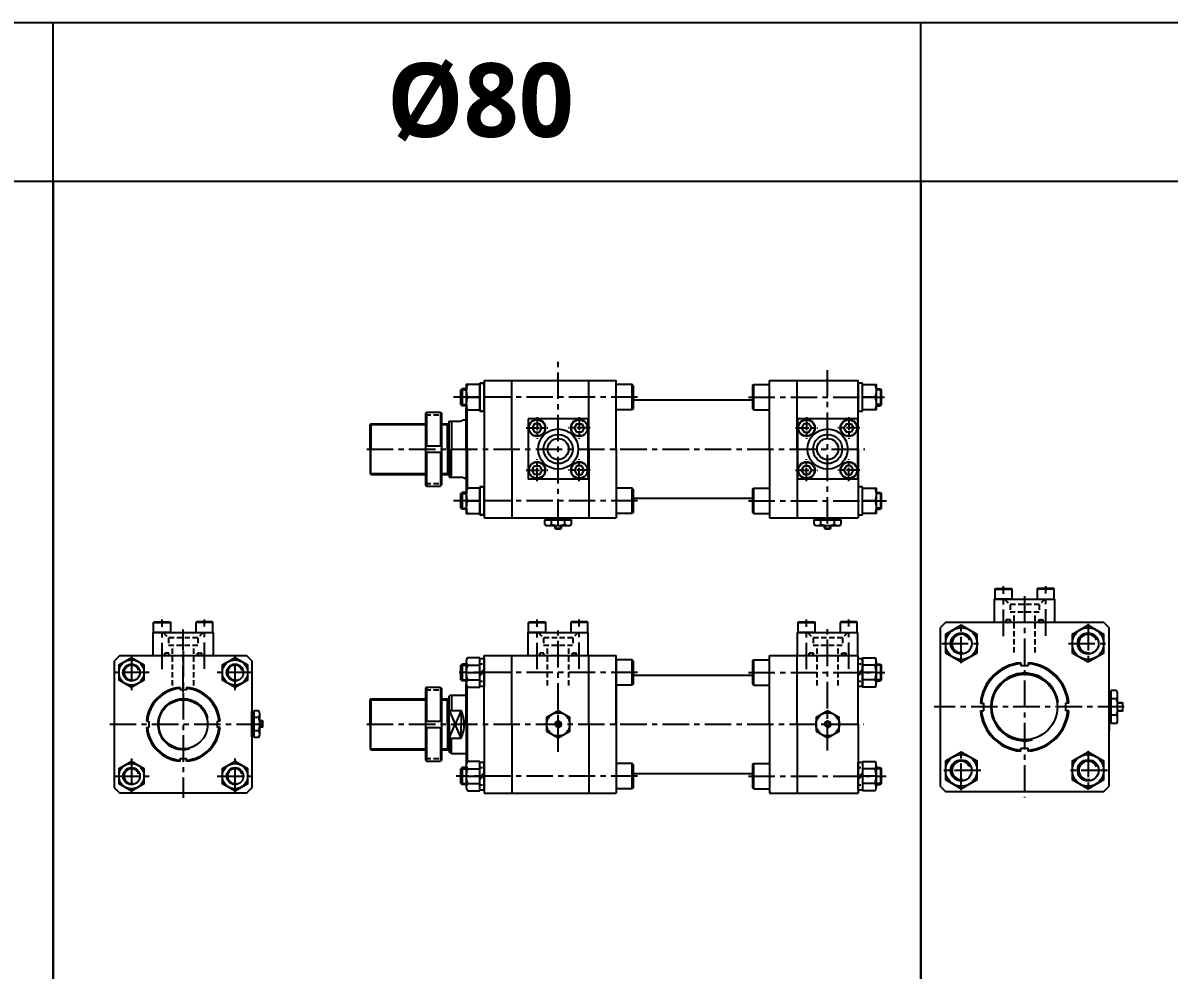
# Model space of a CAD drawing. Extents: x -819 to 8197, y 0 to 4058.
# Drawn here: x 2584 to 3669, y 3162 to 4058 of the extents above; entities that cross this region are included whole.
import ezdxf

# ---------------------------------------------------------------- set-up
doc = ezdxf.new("R2010")
doc.units = 0
doc.header["$LTSCALE"] = 10
doc.header["$MEASUREMENT"] = 0
for name, pattern in [('CENTER', [2, 1.25, -0.25, 0.25, -0.25]), ('CENTERX2', [4, 2.5, -0.5, 0.5, -0.5]), ('HIDDEN', [0.375, 0.25, -0.125]), ('HIDDENX2', [0.75, 0.5, -0.25])]:
    doc.linetypes.add(name, pattern=pattern)
doc.layers.get('0').update_dxf_attribs({"linetype": 'CONTINUOUS'})
doc.layers.get('DEFPOINTS').update_dxf_attribs({"linetype": 'CONTINUOUS'})
for name, color, linetype in [('CEN', 1, 'CENTERX2'), ('CENTER', 1, 'CENTER'), ('HID', 2, 'HIDDENX2'), ('HIDDEN', 2, 'HIDDEN'), ('ML', 7, 'CONTINUOUS')]:
    doc.layers.add(name, color=color, linetype=linetype)
doc.styles.add('문자', font='romans.shx')

msp = doc.modelspace()

# ---------------------------------------------------------------- linework, layer by layer
for p, q in [((5324, 4058.1), (0, 4058.1)), ((2613, 2266.1), (2613, 4058.1)), ((3434, 2266.1), (3434, 4058.1)), ((2613, 3908.1), (971, 3908.1)), ((2613, 2266.1), (2613, 3908.1)), ((3434, 3908.1), (2613, 3908.1)), ((2613, 3908.1), (2613, 2266.1)), ((5324, 3908.1), (3434, 3908.1)), ((3434, 3908.1), (3434, 2266.1)), ((3088.4, 3579.6), (3093.4, 3579.6)), ((3093.9, 3580.1), (3093.4, 3579.6)), ((3343.4, 3579.6), (3348.4, 3579.6)), ((3348.9, 3580.1), (3348.4, 3579.6)), ((2811, 3397.8), (2808.5, 3397.8)), ((2811, 3391.8), (2811, 3397.8)), ((2811, 3397.8), (2811.5, 3397.3)), ((2811.5, 3392.3), (2811.5, 3397.3)), ((2811, 3391.8), (2808.5, 3391.8)), ((2811, 3391.8), (2811.5, 3392.3))]:
    msp.add_line(p, q)
at = {"color": 7, "linetype": 'Continuous'}
for p, q in [((3078.9, 3590), (3102.9, 3590)), ((3078.9, 3588), (3078.9, 3590)), ((3090.9, 3590), (3098.4, 3590)), ((3102.9, 3588), (3102.9, 3590)), ((3333.9, 3590), (3357.9, 3590)), ((3333.9, 3588), (3333.9, 3590)), ((3345.9, 3590), (3353.4, 3590)), ((3357.9, 3588), (3357.9, 3590)), ((3078.2, 3583.6), (3078.2, 3588)), ((3078.2, 3588), (3090.9, 3588)), ((3081.4, 3582.6), (3100.4, 3582.6)), ((3084.6, 3583.6), (3084.6, 3588)), ((3087.9, 3580.1), (3087.9, 3582.6)), ((3087.9, 3580.1), (3088.4, 3579.6)), ((3087.9, 3580.1), (3093.9, 3580.1)), ((3090.9, 3588), (3103.6, 3588)), ((3093.9, 3580.1), (3093.9, 3582.6)), ((3097.3, 3583.6), (3097.3, 3588)), ((3103.6, 3583.6), (3103.6, 3588)), ((3333.2, 3583.6), (3333.2, 3588)), ((3333.2, 3588), (3345.9, 3588)), ((3336.4, 3582.6), (3355.4, 3582.6)), ((3339.6, 3583.6), (3339.6, 3588)), ((3342.9, 3580.1), (3342.9, 3582.6)), ((3342.9, 3580.1), (3343.4, 3579.6)), ((3342.9, 3580.1), (3348.9, 3580.1)), ((3345.9, 3588), (3358.6, 3588)), ((3348.9, 3580.1), (3348.9, 3582.6)), ((3352.3, 3583.6), (3352.3, 3588)), ((3358.6, 3583.6), (3358.6, 3588)), ((3612.3, 3396.4), (3612.3, 3425.5)), ((3614.3, 3425.5), (3612.3, 3425.5)), ((3619.3, 3426.5), (3614.3, 3426.5)), ((3614.3, 3401.7), (3614.3, 3426.5)), ((3619.3, 3418.7), (3614.3, 3418.7)), ((3620.3, 3398.5), (3620.3, 3423.4)), ((2801.1, 3382.8), (2801.1, 3406.8)), ((2803.1, 3406.8), (2801.1, 3406.8)), ((2807.5, 3407.5), (2803.1, 3407.5)), ((2803.1, 3394.8), (2803.1, 3407.5)), ((3620, 3407), (3620, 3407)), ((3624.8, 3415), (3620.3, 3415)), ((3624.8, 3407), (3620.3, 3407)), ((3624.8, 3415), (3625.3, 3414.5)), ((3624.8, 3415), (3624.8, 3407)), ((3624.8, 3407), (3625.3, 3407.5)), ((3625.3, 3407.5), (3625.3, 3414.5)), ((2807.5, 3401.1), (2803.1, 3401.1)), ((2803.1, 3382.1), (2803.1, 3394.8)), ((2808.5, 3385.3), (2808.5, 3404.3)), ((3614.3, 3396.4), (3612.3, 3396.4)), ((3619.3, 3403.2), (3614.3, 3403.2)), ((3614.3, 3395.4), (3614.3, 3401.7)), ((3619.3, 3395.4), (3614.3, 3395.4)), ((2807.5, 3388.4), (2803.1, 3388.4)), ((2803.1, 3382.8), (2801.1, 3382.8)), ((2807.5, 3382.1), (2803.1, 3382.1))]:
    msp.add_line(p, q, dxfattribs=at)
for points in [[(3079.9, 3388.2), (3090.9, 3381.9), (3101.9, 3388.2), (3101.9, 3400.9), (3090.9, 3407.3), (3079.9, 3400.9)], [(3334.9, 3388.2), (3345.9, 3381.9), (3356.9, 3388.2), (3356.9, 3400.9), (3345.9, 3407.3), (3334.9, 3400.9)], [(3090.1, 3396.1), (3089.2, 3394.6), (3090.1, 3393.1), (3091.8, 3393.1), (3092.7, 3394.6), (3091.8, 3396.1)], [(3345.1, 3396.1), (3344.2, 3394.6), (3345.1, 3393.1), (3346.8, 3393.1), (3347.7, 3394.6), (3346.8, 3396.1)]]:
    msp.add_lwpolyline(points, close=True, dxfattribs=at)
for centre, radius in [((3090.9, 3394.6), 11), ((3090.9, 3394.6), 2.5), ((3345.9, 3394.6), 11), ((3345.9, 3394.6), 2.5)]:
    msp.add_circle(centre, radius, dxfattribs=at)
for centre, radius, start, end in [((3081.4, 3588.2), 5.62, 235.6158, 270), ((3081.4, 3588.2), 5.62, 235.6158, 304.3842), ((3090.9, 3603.6), 21, 252.412, 270), ((3090.9, 3603.6), 21, 270, 287.588), ((3100.4, 3588.2), 5.62, 235.6158, 304.3842), ((3336.4, 3588.2), 5.62, 235.6158, 270), ((3336.4, 3588.2), 5.62, 235.6158, 304.3842), ((3345.9, 3603.6), 21, 252.412, 270), ((3345.9, 3603.6), 21, 270, 287.588), ((3355.4, 3588.2), 5.62, 235.6158, 304.3842), ((3612.1, 3422.6), 8.22, 331.7006, 28.2994), ((3589, 3411), 31.3, 359.9859, 14.3828), ((2802.9, 3404.3), 5.62, 325.6158, 34.3842), ((3589, 3410.9), 31.3, 345.6172, 0.0141), ((2787.5, 3394.8), 21, 0, 17.588), ((2787.5, 3394.8), 21, 342.412, 0), ((3612.1, 3399.3), 8.22, 331.7006, 28.2994), ((3614.7, 3398.5), 5.62, 325.6158, 0), ((2802.9, 3385.3), 5.62, 325.6158, 34.3842), ((2802.9, 3385.3), 5.62, 325.6158, 0)]:
    msp.add_arc(centre, radius, start, end, dxfattribs=at)
at = {"layer": 'CEN'}
for p, q in [((3090.9, 3582.5), (3090.9, 3738.1)), ((3345.9, 3584.6), (3345.9, 3733.9)), ((3166, 3704), (2991.9, 3704)), ((3271, 3704), (3399.6, 3704)), ((3271, 3704), (3399.6, 3704)), ((3345.9, 3655), (3345.9, 3655.1)), ((2909.7, 3655), (3381, 3655)), ((3345.9, 3655), (3345.9, 3654.9)), ((3166, 3606), (2991.9, 3606)), ((3271, 3606), (3401.5, 3606)), ((3512.3, 3478.1), (3512.3, 3525.2)), ((3552.3, 3478.4), (3552.3, 3525.2)), ((3532.3, 3515.9), (3532.3, 3325.4)), ((2716.1, 3446.8), (2716.1, 3493.9)), ((2756.1, 3447), (2756.1, 3493.9)), ((3070.9, 3446.8), (3070.9, 3493.9)), ((3110.9, 3447), (3110.9, 3493.9)), ((3325.9, 3446.8), (3325.9, 3493.9)), ((3365.9, 3447), (3365.9, 3493.9)), ((2736.1, 3424.6), (2736.1, 3484.3)), ((3090.9, 3368.5), (3090.9, 3484.3)), ((3345.9, 3369.7), (3345.9, 3485)), ((3472.3, 3452.4), (3472.3, 3489.5)), ((3592.3, 3489.5), (3592.3, 3452.4)), ((3453.8, 3471), (3490.8, 3471)), ((3573.8, 3471), (3610.8, 3471)), ((2687.1, 3460.4), (2687.1, 3426.8)), ((2736.1, 3464.2), (2736.1, 3325)), ((2785.1, 3426.8), (2785.1, 3460.4)), ((2704, 3443.6), (2670.3, 3443.6)), ((2802, 3443.6), (2768.3, 3443.6)), ((3166, 3443.6), (2997.1, 3443.6)), ((3271, 3443.6), (3399.9, 3443.6)), ((3626.6, 3411), (3446.7, 3411)), ((2666.5, 3394.6), (2813, 3394.6)), ((2909.7, 3394.6), (3380, 3394.6)), ((3345.9, 3394.6), (3345.9, 3394.7)), ((3345.9, 3394.6), (3345.9, 3394.5)), ((2687.1, 3362.4), (2687.1, 3328.8)), ((2785.1, 3328.8), (2785.1, 3362.4)), ((3472.3, 3332.4), (3472.3, 3369.5)), ((3592.3, 3369.5), (3592.3, 3332.4)), ((2670.3, 3345.6), (2704, 3345.6)), ((2768.3, 3345.6), (2802, 3345.6)), ((3166, 3345.6), (2994.4, 3345.6)), ((3271, 3345.6), (3401.4, 3345.6)), ((3490.8, 3351), (3453.8, 3351)), ((3610.8, 3351), (3573.8, 3351))]:
    msp.add_line(p, q, dxfattribs=at)
at = {"layer": 'CENTER'}
for p, q in [((3003.8, 3704), (3017, 3704)), ((3392, 3704), (3378.8, 3704)), ((3070.9, 3685.3), (3070.9, 3664.7)), ((3110.9, 3685.3), (3110.9, 3664.7)), ((3325.9, 3685.3), (3325.9, 3664.7)), ((3365.9, 3685.3), (3365.9, 3664.7)), ((3060.6, 3675), (3081.2, 3675)), ((3121.2, 3675), (3100.6, 3675)), ((3315.6, 3675), (3336.2, 3675)), ((3376.2, 3675), (3355.6, 3675)), ((3070.9, 3624.7), (3070.9, 3645.3)), ((3110.9, 3624.7), (3110.9, 3645.3)), ((3325.9, 3624.7), (3325.9, 3645.3)), ((3365.9, 3624.7), (3365.9, 3645.3)), ((3060.6, 3635), (3081.2, 3635)), ((3121.2, 3635), (3100.6, 3635)), ((3315.6, 3635), (3336.2, 3635)), ((3376.2, 3635), (3355.6, 3635)), ((3003.8, 3606), (3017, 3606)), ((3392, 3606), (3378.8, 3606)), ((3003.8, 3443.6), (3017, 3443.6)), ((3016.8, 3443.6), (3021, 3443.6)), ((3374.8, 3443.6), (3379, 3443.6)), ((3392, 3443.6), (3378.8, 3443.6)), ((3003.8, 3345.6), (3017, 3345.6)), ((3016.8, 3345.6), (3021, 3345.6)), ((3374.8, 3345.6), (3379, 3345.6)), ((3392, 3345.6), (3378.8, 3345.6))]:
    msp.add_line(p, q, dxfattribs=at)
at = {"layer": 'DEFPOINTS', "color": 0, "linetype": 'ByBlock'}
for p in [(3004.1, 3434.6), (2987.9, 3368.1), (3004.1, 3354.6)]:
    msp.add_point(p, dxfattribs=at)
at = {"layer": 'HID'}
for p, q in [((2965.4, 3687.5), (2980.4, 3687.5)), ((2965.4, 3622.5), (2980.4, 3622.5)), ((3513.3, 3513), (3518.5, 3507.8)), ((3546.2, 3507.8), (3518.5, 3507.8)), ((3518.5, 3507.8), (3518.5, 3501)), ((3551.3, 3513), (3546.2, 3507.8)), ((3546.2, 3507.8), (3546.2, 3501)), ((3514.8, 3491), (3514.8, 3493.4)), ((3518.8, 3493.4), (3514.8, 3493.4)), ((3518.5, 3501), (3546.2, 3501)), ((3518.8, 3491), (3518.8, 3493.4)), ((3522.3, 3462.6), (3522.3, 3501)), ((3542.3, 3462.6), (3542.3, 3501)), ((3545.8, 3491), (3545.8, 3493.4)), ((3545.8, 3493.4), (3549.8, 3493.4)), ((3549.8, 3491), (3549.8, 3493.4)), ((2717.1, 3481.6), (2722.3, 3476.4)), ((2755.1, 3481.6), (2750, 3476.4)), ((3071.9, 3481.6), (3077.1, 3476.4)), ((3109.9, 3481.6), (3104.8, 3476.4)), ((3326.9, 3481.6), (3332.1, 3476.4)), ((3364.9, 3481.6), (3359.8, 3476.4)), ((2750, 3476.4), (2722.3, 3476.4)), ((2722.3, 3476.4), (2722.3, 3469.6)), ((2750, 3476.4), (2750, 3469.6)), ((3104.8, 3476.4), (3077.1, 3476.4)), ((3077.1, 3476.4), (3077.1, 3469.6)), ((3104.8, 3476.4), (3104.8, 3469.6)), ((3359.8, 3476.4), (3332.1, 3476.4)), ((3332.1, 3476.4), (3332.1, 3469.6)), ((3359.8, 3476.4), (3359.8, 3469.6)), ((2722.6, 3462), (2718.6, 3462)), ((2718.6, 3459.6), (2718.6, 3462)), ((2722.3, 3469.6), (2750, 3469.6)), ((2722.6, 3459.6), (2722.6, 3462)), ((2726.1, 3431.3), (2726.1, 3469.6)), ((2746.1, 3431.3), (2746.1, 3469.6)), ((2749.6, 3462), (2753.6, 3462)), ((2749.6, 3459.6), (2749.6, 3462)), ((2753.6, 3459.6), (2753.6, 3462)), ((3077.4, 3462), (3073.4, 3462)), ((3073.4, 3459.6), (3073.4, 3462)), ((3077.1, 3469.6), (3104.8, 3469.6)), ((3077.4, 3459.6), (3077.4, 3462)), ((3080.9, 3431.3), (3080.9, 3469.6)), ((3100.9, 3431.3), (3100.9, 3469.6)), ((3104.4, 3459.6), (3104.4, 3462)), ((3104.4, 3462), (3108.4, 3462)), ((3108.4, 3459.6), (3108.4, 3462)), ((3332.4, 3462), (3328.4, 3462)), ((3328.4, 3459.6), (3328.4, 3462)), ((3332.1, 3469.6), (3359.8, 3469.6)), ((3332.4, 3459.6), (3332.4, 3462)), ((3335.9, 3431.3), (3335.9, 3469.6)), ((3355.9, 3431.3), (3355.9, 3469.6)), ((3359.4, 3462), (3363.4, 3462)), ((3359.4, 3459.6), (3359.4, 3462)), ((3363.4, 3459.6), (3363.4, 3462)), ((2965.4, 3427.1), (2980.4, 3427.1)), ((2965.4, 3362.1), (2980.4, 3362.1))]:
    msp.add_line(p, q, dxfattribs=at)
for centre, start, end in [((3516, 3492.2), 90, 270), ((3517.4, 3492.2), 270, 90), ((3547.2, 3492.2), 90, 270), ((3548.6, 3492.2), 270, 90), ((2719.8, 3460.8), 90, 270), ((2721.4, 3460.8), 270, 90), ((2750.8, 3460.8), 90, 270), ((2752.4, 3460.8), 270, 90), ((3074.6, 3460.8), 90, 270), ((3076, 3460.8), 270, 90), ((3105.8, 3460.8), 90, 270), ((3107.2, 3460.8), 270, 90), ((3329.6, 3460.8), 90, 270), ((3331, 3460.8), 270, 90), ((3360.8, 3460.8), 90, 270), ((3362.2, 3460.8), 270, 90)]:
    msp.add_arc(centre, 1.2, start, end, dxfattribs=at)
at = {"layer": 'HIDDEN'}
for p, q in [((3016.9, 3451.7), (3020.9, 3451.7)), ((3374.9, 3451.7), (3378.9, 3451.7)), ((3016.9, 3435.5), (3020.9, 3435.5)), ((3374.9, 3435.5), (3378.9, 3435.5)), ((3016.9, 3353.7), (3020.9, 3353.7)), ((3374.9, 3353.7), (3378.9, 3353.7)), ((3016.9, 3337.5), (3020.9, 3337.5)), ((3374.9, 3337.5), (3378.9, 3337.5))]:
    msp.add_line(p, q, dxfattribs=at)
at = {"layer": 'ML'}
for p, q in [((2999.9, 3712), (2998.9, 3711)), ((2998.9, 3697), (2998.9, 3711)), ((2999.9, 3712), (2999.9, 3696)), ((3003.9, 3712), (2999.9, 3712)), ((3020.9, 3717.3), (3016.9, 3717.3)), ((3016.9, 3717.3), (3016.9, 3690.7)), ((3016.9, 3717.3), (3020.9, 3717.3)), ((3016.9, 3690.7), (3016.9, 3717.3)), ((3020.9, 3720), (3145.9, 3720)), ((3020.9, 3720), (3020.9, 3590)), ((3020.9, 3720), (3145.9, 3720)), ((3020.9, 3690.7), (3020.9, 3717.3)), ((3020.9, 3717.3), (3020.9, 3690.7)), ((3046.9, 3655), (3046.9, 3720)), ((3119.9, 3655), (3119.9, 3720)), ((3145.9, 3655), (3145.9, 3720)), ((3160.9, 3716), (3145.9, 3716)), ((3160.9, 3692), (3160.9, 3716)), ((3161.9, 3715), (3160.9, 3716)), ((3161.9, 3715), (3161.9, 3693)), ((3274.9, 3715), (3275.9, 3716)), ((3274.9, 3715), (3274.9, 3693)), ((3275.9, 3716), (3290.9, 3716)), ((3275.9, 3692), (3275.9, 3716)), ((3290.9, 3655), (3290.9, 3720)), ((3290.9, 3720), (3374.9, 3720)), ((3316.9, 3655), (3316.9, 3720)), ((3374.9, 3655), (3374.9, 3720)), ((3378.9, 3717.3), (3374.9, 3717.3)), ((3374.9, 3717.3), (3374.9, 3690.7)), ((3378.9, 3690.7), (3378.9, 3717.3)), ((3391.9, 3712), (3395.9, 3712)), ((3395.9, 3712), (3396.9, 3711)), ((3395.9, 3712), (3395.9, 3696)), ((3396.9, 3697), (3396.9, 3711)), ((3016.9, 3704), (3005, 3704)), ((3161.9, 3701.5), (3274.9, 3701.5)), ((3378.9, 3704), (3390.8, 3704)), ((2966.4, 3690), (2965.4, 3689)), ((2965.4, 3689), (2965.4, 3621)), ((2966.4, 3690), (2966.4, 3658)), ((2966.4, 3690), (2979.4, 3690)), ((2979.4, 3690), (2979.4, 3658)), ((2979.4, 3690), (2980.4, 3689)), ((2980.4, 3689), (2980.4, 3621)), ((2998.9, 3697), (2999.9, 3696)), ((3003.9, 3696), (2999.9, 3696)), ((3003.9, 3655), (3003.9, 3693.6)), ((3004.9, 3655), (3004.9, 3692.2)), ((3016.9, 3690.7), (3020.9, 3690.7)), ((3020.9, 3690.7), (3016.9, 3690.7)), ((3160.9, 3692), (3145.9, 3692)), ((3161.9, 3693), (3160.9, 3692)), ((3274.9, 3693), (3275.9, 3692)), ((3275.9, 3692), (3290.9, 3692)), ((3374.9, 3690.7), (3378.9, 3690.7)), ((3391.9, 3696), (3395.9, 3696)), ((3396.9, 3697), (3395.9, 3696)), ((2913.7, 3679), (2912.9, 3678.3)), ((2912.9, 3655), (2912.9, 3678.3)), ((2913.7, 3679), (2913.7, 3655)), ((2913.7, 3679), (2965.4, 3679)), ((2980.4, 3679), (2987.9, 3679)), ((2986.2, 3655), (2986.2, 3679)), ((2987.9, 3655), (2987.9, 3681.5)), ((2987.9, 3681.5), (2999, 3681.5)), ((2989.9, 3681.5), (2989.9, 3655)), ((3002, 3682.5), (2999, 3681.5)), ((3002, 3682.5), (3003.9, 3682.5)), ((3119.4, 3683.5), (3062.4, 3683.5)), ((3062.4, 3683.5), (3062.4, 3626.5)), ((3119.4, 3626.5), (3119.4, 3683.5)), ((3317.4, 3683.5), (3317.4, 3626.5)), ((3374.4, 3683.5), (3317.4, 3683.5)), ((3374.4, 3626.5), (3374.4, 3683.5)), ((2965.4, 3658), (2980.4, 3658)), ((2912.9, 3655), (2912.9, 3631.8)), ((2913.7, 3631), (2913.7, 3655)), ((2965.4, 3652), (2980.4, 3652)), ((2966.4, 3652), (2966.4, 3620)), ((2979.4, 3652), (2979.4, 3620)), ((2986.2, 3655), (2986.2, 3631)), ((2987.9, 3655), (2987.9, 3628.5)), ((2989.9, 3628.5), (2989.9, 3655)), ((3003.9, 3655), (3003.9, 3616.4)), ((3004.9, 3655), (3004.9, 3617.8)), ((3046.9, 3655), (3046.9, 3590)), ((3119.9, 3655), (3119.9, 3590)), ((3145.9, 3655), (3145.9, 3590)), ((3290.9, 3655), (3290.9, 3590)), ((3316.9, 3655), (3316.9, 3590)), ((3374.9, 3655), (3374.9, 3590)), ((2913.7, 3631), (2912.9, 3631.8)), ((2913.7, 3631), (2965.4, 3631)), ((2980.4, 3631), (2987.9, 3631)), ((2987.9, 3628.5), (2999, 3628.5)), ((3002, 3627.5), (2999, 3628.5)), ((3002, 3627.5), (3003.9, 3627.5)), ((3002, 3627.5), (3003.9, 3627.5)), ((3119.4, 3626.5), (3062.4, 3626.5)), ((3374.4, 3626.5), (3317.4, 3626.5)), ((2965.4, 3621), (2966.4, 3620)), ((2966.4, 3620), (2979.4, 3620)), ((2980.4, 3621), (2979.4, 3620)), ((2999.9, 3614), (2998.9, 3613)), ((2998.9, 3599), (2998.9, 3613)), ((2999.9, 3614), (2999.9, 3598)), ((3003.9, 3614), (2999.9, 3614)), ((3020.9, 3619.3), (3016.9, 3619.3)), ((3016.9, 3619.3), (3016.9, 3592.7)), ((3016.9, 3619.3), (3020.9, 3619.3)), ((3016.9, 3592.7), (3016.9, 3619.3)), ((3020.9, 3592.7), (3020.9, 3619.3)), ((3020.9, 3619.3), (3020.9, 3592.7)), ((3160.9, 3618), (3145.9, 3618)), ((3160.9, 3594), (3160.9, 3618)), ((3161.9, 3617), (3160.9, 3618)), ((3161.9, 3617), (3161.9, 3595)), ((3274.9, 3617), (3275.9, 3618)), ((3274.9, 3617), (3274.9, 3595)), ((3275.9, 3618), (3290.9, 3618)), ((3275.9, 3594), (3275.9, 3618)), ((3378.9, 3619.3), (3374.9, 3619.3)), ((3374.9, 3619.3), (3374.9, 3592.7)), ((3378.9, 3592.7), (3378.9, 3619.3)), ((3391.9, 3614), (3395.9, 3614)), ((3395.9, 3614), (3395.9, 3598)), ((3395.9, 3614), (3396.9, 3613)), ((3396.9, 3599), (3396.9, 3613)), ((3016.9, 3606), (3005, 3606)), ((3161.9, 3608.5), (3274.9, 3608.5)), ((3378.9, 3606), (3390.8, 3606)), ((2998.9, 3599), (2999.9, 3598)), ((3003.9, 3598), (2999.9, 3598)), ((3016.9, 3592.7), (3020.9, 3592.7)), ((3020.9, 3592.7), (3016.9, 3592.7)), ((3020.9, 3590), (3145.9, 3590)), ((3020.9, 3590), (3145.9, 3590)), ((3160.9, 3594), (3145.9, 3594)), ((3161.9, 3595), (3160.9, 3594)), ((3274.9, 3595), (3275.9, 3594)), ((3275.9, 3594), (3290.9, 3594)), ((3290.9, 3590), (3374.9, 3590)), ((3374.9, 3592.7), (3378.9, 3592.7)), ((3391.9, 3598), (3395.9, 3598)), ((3396.9, 3599), (3395.9, 3598)), ((3504.3, 3522.4), (3504.6, 3523)), ((3504.3, 3522.4), (3520.3, 3522.4)), ((3504.3, 3513), (3504.3, 3522.4)), ((3504.6, 3523), (3520, 3523)), ((3520, 3523), (3520.3, 3522.4)), ((3520.3, 3522.4), (3520.3, 3513)), ((3544.6, 3523), (3544.3, 3522.4)), ((3560.3, 3522.4), (3544.3, 3522.4)), ((3544.3, 3522.4), (3544.3, 3513)), ((3560, 3523), (3544.6, 3523)), ((3560.3, 3522.4), (3560, 3523)), ((3560.3, 3513), (3560.3, 3522.4)), ((3503.8, 3513), (3560.8, 3513)), ((3503.8, 3491), (3503.8, 3513)), ((3520.3, 3513), (3504.3, 3513)), ((3560.8, 3491), (3560.8, 3513)), ((2707.6, 3481.6), (2764.6, 3481.6)), ((2707.6, 3459.6), (2707.6, 3481.6)), ((2708.1, 3491), (2708.5, 3491.6)), ((2708.1, 3491), (2724.1, 3491)), ((2708.1, 3481.6), (2708.1, 3491)), ((2724.1, 3481.6), (2708.1, 3481.6)), ((2708.5, 3491.6), (2723.8, 3491.6)), ((2723.8, 3491.6), (2724.1, 3491)), ((2724.1, 3491), (2724.1, 3481.6)), ((2748.5, 3491.6), (2748.1, 3491)), ((2764.1, 3491), (2748.1, 3491)), ((2748.1, 3491), (2748.1, 3481.6)), ((2763.8, 3491.6), (2748.5, 3491.6)), ((2764.1, 3491), (2763.8, 3491.6)), ((2764.1, 3481.6), (2764.1, 3491)), ((2764.6, 3459.6), (2764.6, 3481.6)), ((3062.4, 3481.6), (3119.4, 3481.6)), ((3062.4, 3459.6), (3062.4, 3481.6)), ((3062.9, 3491), (3063.3, 3491.6)), ((3062.9, 3481.6), (3062.9, 3491)), ((3062.9, 3491), (3078.9, 3491)), ((3078.9, 3481.6), (3062.9, 3481.6)), ((3063.3, 3491.6), (3078.6, 3491.6)), ((3078.6, 3491.6), (3078.9, 3491)), ((3078.9, 3491), (3078.9, 3481.6)), ((3103.3, 3491.6), (3102.9, 3491)), ((3118.9, 3491), (3102.9, 3491)), ((3102.9, 3491), (3102.9, 3481.6)), ((3118.6, 3491.6), (3103.3, 3491.6)), ((3118.9, 3491), (3118.6, 3491.6)), ((3118.9, 3481.6), (3118.9, 3491)), ((3119.4, 3459.6), (3119.4, 3481.6)), ((3317.4, 3481.6), (3374.4, 3481.6)), ((3317.4, 3459.6), (3317.4, 3481.6)), ((3317.9, 3491), (3318.3, 3491.6)), ((3317.9, 3491), (3333.9, 3491)), ((3317.9, 3481.6), (3317.9, 3491)), ((3333.9, 3481.6), (3317.9, 3481.6)), ((3318.3, 3491.6), (3333.6, 3491.6)), ((3333.6, 3491.6), (3333.9, 3491)), ((3333.9, 3491), (3333.9, 3481.6)), ((3358.3, 3491.6), (3357.9, 3491)), ((3373.9, 3491), (3357.9, 3491)), ((3357.9, 3491), (3357.9, 3481.6)), ((3373.6, 3491.6), (3358.3, 3491.6)), ((3373.9, 3491), (3373.6, 3491.6)), ((3373.9, 3481.6), (3373.9, 3491)), ((3374.4, 3459.6), (3374.4, 3481.6)), ((3452.3, 3485.9), (3452.3, 3336)), ((3607.3, 3491), (3457.3, 3491)), ((3612.3, 3336), (3612.3, 3485.9)), ((2671.1, 3334.6), (2671.1, 3454.5)), ((2676.2, 3459.6), (2796.1, 3459.6)), ((2801.1, 3454.5), (2801.1, 3334.6)), ((2999.9, 3451.6), (2998.9, 3450.6)), ((2998.9, 3436.6), (2998.9, 3450.6)), ((2999.9, 3451.6), (2999.9, 3435.6)), ((3003.9, 3451.6), (2999.9, 3451.6)), ((3003.9, 3454), (3003.9, 3433.2)), ((3016.9, 3457.4), (3005, 3457.4)), ((3005, 3450.5), (3016.9, 3450.5)), ((3016.9, 3429.7), (3016.9, 3457.4)), ((3020.9, 3394.6), (3020.9, 3459.6)), ((3020.9, 3459.6), (3145.9, 3459.6)), ((3020.9, 3431.6), (3020.9, 3455.6)), ((3046.9, 3394.6), (3046.9, 3459.6)), ((3119.9, 3394.6), (3119.9, 3459.6)), ((3145.9, 3394.6), (3145.9, 3459.6)), ((3160.9, 3455.6), (3145.9, 3455.6)), ((3145.9, 3455.6), (3145.9, 3333.6)), ((3160.9, 3431.6), (3160.9, 3455.6)), ((3161.9, 3454.6), (3160.9, 3455.6)), ((3161.9, 3454.6), (3161.9, 3432.6)), ((3274.9, 3454.6), (3275.9, 3455.6)), ((3274.9, 3454.6), (3274.9, 3432.6)), ((3275.9, 3455.6), (3290.9, 3455.6)), ((3275.9, 3431.6), (3275.9, 3455.6)), ((3290.9, 3394.6), (3290.9, 3459.6)), ((3290.9, 3459.6), (3374.9, 3459.6)), ((3316.9, 3394.6), (3316.9, 3459.6)), ((3374.9, 3394.6), (3374.9, 3459.6)), ((3378.9, 3457.4), (3390.8, 3457.4)), ((3378.9, 3429.7), (3378.9, 3457.4)), ((3390.8, 3450.5), (3378.9, 3450.5)), ((3391.9, 3454), (3391.9, 3433.2)), ((3391.9, 3451.6), (3395.9, 3451.6)), ((3395.9, 3451.6), (3396.9, 3450.6)), ((3395.9, 3451.6), (3395.9, 3435.6)), ((3396.9, 3436.6), (3396.9, 3450.6)), ((3528.8, 3452.8), (3528.8, 3450)), ((3535.8, 3450), (3528.8, 3450)), ((3535.8, 3452.8), (3535.8, 3450)), ((3016.9, 3442.7), (3020.9, 3446.7)), ((3016.9, 3440.5), (3020.9, 3444.5)), ((3161.9, 3441.1), (3274.9, 3441.1)), ((3374.9, 3442.7), (3378.9, 3446.7)), ((3374.9, 3440.5), (3378.9, 3444.5)), ((2733.1, 3429.5), (2733.1, 3427.1)), ((2739.1, 3429.5), (2739.1, 3427.1)), ((2966.4, 3429.6), (2965.4, 3428.6)), ((2965.4, 3428.6), (2965.4, 3360.6)), ((2966.4, 3429.6), (2979.4, 3429.6)), ((2966.4, 3429.6), (2966.4, 3397.6)), ((2979.4, 3429.6), (2980.4, 3428.6)), ((2979.4, 3429.6), (2979.4, 3397.6)), ((2980.4, 3428.6), (2980.4, 3360.6)), ((2998.9, 3436.6), (2999.9, 3435.6)), ((3003.9, 3435.6), (2999.9, 3435.6)), ((3003.9, 3394.6), (3003.9, 3433.2)), ((3004.9, 3394.6), (3004.9, 3429.8)), ((3005, 3436.7), (3016.9, 3436.7)), ((3005, 3429.7), (3016.9, 3429.7)), ((3160.9, 3431.6), (3145.9, 3431.6)), ((3161.9, 3432.6), (3160.9, 3431.6)), ((3274.9, 3432.6), (3275.9, 3431.6)), ((3275.9, 3431.6), (3290.9, 3431.6)), ((3390.8, 3436.7), (3378.9, 3436.7)), ((3390.8, 3429.7), (3378.9, 3429.7)), ((3391.9, 3435.6), (3395.9, 3435.6)), ((3396.9, 3436.6), (3395.9, 3435.6)), ((2739.1, 3427.1), (2733.1, 3427.1)), ((2913.7, 3418.6), (2912.9, 3417.8)), ((2912.9, 3394.6), (2912.9, 3417.8)), ((2913.7, 3418.6), (2965.4, 3418.6)), ((2913.7, 3418.6), (2913.7, 3394.6)), ((2980.4, 3418.6), (2987.9, 3418.6)), ((2986.2, 3394.6), (2986.2, 3418.6)), ((2989.9, 3422.1), (2987.9, 3421.1)), ((2987.9, 3394.6), (2987.9, 3421.1)), ((2989.9, 3422.1), (2989.9, 3407.7)), ((2989.9, 3422.1), (3003.9, 3422.1)), ((2801.1, 3410.3), (2801.1, 3378.9)), ((2987.9, 3407.7), (2999, 3407.7)), ((2999, 3407.7), (2999, 3394.6)), ((3490.4, 3414.5), (3493.3, 3414.5)), ((3490.4, 3407.5), (3493.3, 3407.5)), ((3493.3, 3414.5), (3493.3, 3407.5)), ((3571.3, 3407.5), (3571.3, 3414.5)), ((3574.2, 3414.5), (3571.3, 3414.5)), ((3574.2, 3407.5), (3571.3, 3407.5)), ((2701.2, 3397.6), (2703.6, 3397.6)), ((2703.6, 3397.6), (2703.6, 3391.6)), ((2771, 3397.6), (2768.6, 3397.6)), ((2768.6, 3391.6), (2768.6, 3397.6)), ((2965.4, 3397.6), (2980.4, 3397.6)), ((3612.3, 3402.9), (3612.3, 3389)), ((2701.2, 3391.6), (2703.6, 3391.6)), ((2771, 3391.6), (2768.6, 3391.6)), ((2912.9, 3394.6), (2912.9, 3371.3)), ((2913.7, 3370.6), (2913.7, 3394.6)), ((2965.4, 3391.6), (2980.4, 3391.6)), ((2966.4, 3391.6), (2966.4, 3359.6)), ((2979.4, 3391.6), (2979.4, 3359.6)), ((2986.2, 3394.6), (2986.2, 3370.6)), ((2987.9, 3394.6), (2987.9, 3368.1)), ((2999, 3381.5), (2999, 3394.6)), ((3003.9, 3394.6), (3003.9, 3356)), ((3004.9, 3394.6), (3004.9, 3359.3)), ((3020.9, 3394.6), (3020.9, 3329.6)), ((3046.9, 3394.6), (3046.9, 3329.6)), ((3119.9, 3394.6), (3119.9, 3329.6)), ((3145.9, 3394.6), (3145.9, 3329.6)), ((3290.9, 3394.6), (3290.9, 3329.6)), ((3316.9, 3394.6), (3316.9, 3329.6)), ((3374.9, 3394.6), (3374.9, 3329.6)), ((2987.9, 3381.5), (2999, 3381.5)), ((2989.9, 3367.1), (2989.9, 3381.5)), ((2913.7, 3370.6), (2912.9, 3371.3)), ((2913.7, 3370.6), (2965.4, 3370.6)), ((2980.4, 3370.6), (2987.9, 3370.6)), ((2989.9, 3367.1), (2987.9, 3368.1)), ((2989.9, 3367.1), (3003.9, 3367.1)), ((3528.8, 3372), (3535.8, 3372)), ((3528.8, 3369.1), (3528.8, 3372)), ((3535.8, 3369.1), (3535.8, 3372)), ((2733.1, 3359.7), (2733.1, 3362.1)), ((2733.1, 3362.1), (2739.1, 3362.1)), ((2739.1, 3359.7), (2739.1, 3362.1)), ((2965.4, 3360.6), (2966.4, 3359.6)), ((2966.4, 3359.6), (2979.4, 3359.6)), ((2980.4, 3360.6), (2979.4, 3359.6)), ((2999.9, 3353.6), (2998.9, 3352.6)), ((2998.9, 3338.6), (2998.9, 3352.6)), ((3003.9, 3353.6), (2999.9, 3353.6)), ((2999.9, 3353.6), (2999.9, 3337.6)), ((3003.9, 3356), (3003.9, 3335.2)), ((3016.9, 3359.4), (3005, 3359.4)), ((3005, 3352.5), (3016.9, 3352.5)), ((3016.9, 3331.7), (3016.9, 3359.4)), ((3020.9, 3333.6), (3020.9, 3357.6)), ((3160.9, 3357.6), (3145.9, 3357.6)), ((3160.9, 3333.6), (3160.9, 3357.6)), ((3161.9, 3356.6), (3160.9, 3357.6)), ((3161.9, 3356.6), (3161.9, 3334.6)), ((3274.9, 3356.6), (3275.9, 3357.6)), ((3274.9, 3356.6), (3274.9, 3334.6)), ((3275.9, 3357.6), (3290.9, 3357.6)), ((3275.9, 3333.6), (3275.9, 3357.6)), ((3378.9, 3359.4), (3390.8, 3359.4)), ((3390.8, 3352.5), (3378.9, 3352.5)), ((3391.9, 3356), (3391.9, 3335.2)), ((3391.9, 3353.6), (3395.9, 3353.6)), ((3395.9, 3353.6), (3395.9, 3337.6)), ((3395.9, 3353.6), (3396.9, 3352.6)), ((3396.9, 3338.6), (3396.9, 3352.6)), ((3016.9, 3344.7), (3020.9, 3348.7)), ((3016.9, 3342.5), (3020.9, 3346.5)), ((3161.9, 3348.1), (3274.9, 3348.1)), ((3374.9, 3344.7), (3378.9, 3348.7)), ((3374.9, 3342.5), (3378.9, 3346.5)), ((2998.9, 3338.6), (2999.9, 3337.6)), ((3003.9, 3337.6), (2999.9, 3337.6)), ((3005, 3338.7), (3016.9, 3338.7)), ((3005, 3331.7), (3016.9, 3331.7)), ((3160.9, 3333.6), (3145.9, 3333.6)), ((3161.9, 3334.6), (3160.9, 3333.6)), ((3274.9, 3334.6), (3275.9, 3333.6)), ((3275.9, 3333.6), (3290.9, 3333.6)), ((3390.8, 3338.7), (3378.9, 3338.7)), ((3390.8, 3331.7), (3378.9, 3331.7)), ((3391.9, 3337.6), (3395.9, 3337.6)), ((3396.9, 3338.6), (3395.9, 3337.6)), ((3457.3, 3331), (3607.3, 3331)), ((2796.1, 3329.6), (2676.2, 3329.6)), ((3020.9, 3329.6), (3145.9, 3329.6)), ((3290.9, 3329.6), (3374.9, 3329.6))]:
    msp.add_line(p, q, dxfattribs=at)
at = {"layer": 'ML', "color": 2}
for p, q in [((2998.9, 3711), (3003.9, 3711)), ((3396.9, 3711), (3391.9, 3711)), ((2998.9, 3697), (3003.9, 3697)), ((3396.9, 3697), (3391.9, 3697)), ((2912.9, 3678.3), (2965.4, 3678.3)), ((2980.4, 3678.3), (2986.2, 3678.3)), ((2986.2, 3678.3), (2987.5, 3679)), ((2912.9, 3631.8), (2965.4, 3631.8)), ((2980.4, 3631.8), (2986.2, 3631.8)), ((2986.2, 3631.8), (2987.5, 3631)), ((2986.2, 3631.8), (2987.5, 3631)), ((2998.9, 3613), (3003.9, 3613)), ((3396.9, 3613), (3391.9, 3613)), ((2998.9, 3599), (3003.9, 3599)), ((3396.9, 3599), (3391.9, 3599)), ((3088.4, 3579.6), (3088.4, 3582.6)), ((3093.4, 3579.6), (3093.4, 3582.6)), ((3343.4, 3579.6), (3343.4, 3582.6)), ((3348.4, 3579.6), (3348.4, 3582.6)), ((2998.9, 3450.6), (3003.9, 3450.6)), ((3396.9, 3450.6), (3391.9, 3450.6)), ((2998.9, 3436.6), (3003.9, 3436.6)), ((3396.9, 3436.6), (3391.9, 3436.6)), ((2912.9, 3417.8), (2965.4, 3417.8)), ((2980.4, 3417.8), (2986.2, 3417.8)), ((2986.2, 3417.8), (2987.5, 3418.6)), ((2987.9, 3407.7), (2993.5, 3394.6)), ((2999, 3407.7), (2993.5, 3394.6)), ((3620.1, 3407.5), (3620.1, 3407.5)), ((3625.3, 3414.5), (3620.3, 3414.5)), ((3625.3, 3407.5), (3620.3, 3407.5)), ((2811.5, 3397.3), (2808.5, 3397.3)), ((2811.5, 3392.3), (2808.5, 3392.3)), ((2987.9, 3381.5), (2993.5, 3394.6)), ((2999, 3381.5), (2993.5, 3394.6)), ((2912.9, 3371.3), (2965.4, 3371.3)), ((2980.4, 3371.3), (2986.2, 3371.3)), ((2986.2, 3371.3), (2987.5, 3370.6)), ((2998.9, 3352.6), (3003.9, 3352.6)), ((3396.9, 3352.6), (3391.9, 3352.6)), ((2998.9, 3338.6), (3003.9, 3338.6)), ((3396.9, 3338.6), (3391.9, 3338.6))]:
    msp.add_line(p, q, dxfattribs=at)
at = {"layer": 'ML'}
for points in [[(3016.9, 3716), (3003.9, 3716), (3003.9, 3692), (3016.9, 3692)], [(3378.9, 3716), (3391.9, 3716), (3391.9, 3692), (3378.9, 3692)], [(3016.9, 3618), (3003.9, 3618), (3003.9, 3594), (3016.9, 3594)], [(3378.9, 3618), (3391.9, 3618), (3391.9, 3594), (3378.9, 3594)], [(3472.3, 3453.6), (3487.3, 3462.3), (3487.3, 3479.6), (3472.3, 3488.3), (3457.3, 3479.6), (3457.3, 3462.3)], [(3592.3, 3453.6), (3607.3, 3462.3), (3607.3, 3479.6), (3592.3, 3488.3), (3577.3, 3479.6), (3577.3, 3462.3)], [(2687.1, 3457.4), (2675.1, 3450.5), (2675.1, 3436.7), (2687.1, 3429.7), (2699.1, 3436.7), (2699.1, 3450.5)], [(2785.1, 3457.4), (2773.1, 3450.5), (2773.1, 3436.7), (2785.1, 3429.7), (2797.1, 3436.7), (2797.1, 3450.5)], [(3472.3, 3333.6), (3487.3, 3342.3), (3487.3, 3359.6), (3472.3, 3368.3), (3457.3, 3359.6), (3457.3, 3342.3)], [(3592.3, 3333.6), (3607.3, 3342.3), (3607.3, 3359.6), (3592.3, 3368.3), (3577.3, 3359.6), (3577.3, 3342.3)], [(2687.1, 3359.4), (2675.1, 3352.5), (2675.1, 3338.7), (2687.1, 3331.7), (2699.1, 3338.7), (2699.1, 3352.5)], [(2785.1, 3359.4), (2773.1, 3352.5), (2773.1, 3338.7), (2785.1, 3331.7), (2797.1, 3338.7), (2797.1, 3352.5)]]:
    msp.add_lwpolyline(points, close=True, dxfattribs=at)
for points in [[(3005, 3716, 0.178633), (3005, 3704, 0.178633), (3005, 3692)], [(3390.8, 3716, -0.178633), (3390.8, 3704, -0.178633), (3390.8, 3692)], [(3005, 3618, 0.178633), (3005, 3606, 0.178633), (3005, 3594)], [(3390.8, 3618, -0.178633), (3390.8, 3606, -0.178633), (3390.8, 3594)]]:
    msp.add_lwpolyline(points, format="xyb", dxfattribs=at)
for points in [[(3068.6, 3671), (3073.2, 3671), (3075.5, 3675), (3073.2, 3679), (3068.6, 3679), (3066.3, 3675), (3068.6, 3671)], [(3113.2, 3671), (3108.6, 3671), (3106.3, 3675), (3108.6, 3679), (3113.2, 3679), (3115.5, 3675), (3113.2, 3671)], [(3323.6, 3671), (3328.2, 3671), (3330.5, 3675), (3328.2, 3679), (3323.6, 3679), (3321.3, 3675), (3323.6, 3671)], [(3368.2, 3671), (3363.6, 3671), (3361.3, 3675), (3363.6, 3679), (3368.2, 3679), (3370.5, 3675), (3368.2, 3671)], [(3068.6, 3639), (3073.2, 3639), (3075.5, 3635), (3073.2, 3631), (3068.6, 3631), (3066.3, 3635), (3068.6, 3639)], [(3113.2, 3639), (3108.6, 3639), (3106.3, 3635), (3108.6, 3631), (3113.2, 3631), (3115.5, 3635), (3113.2, 3639)], [(3323.6, 3639), (3328.2, 3639), (3330.5, 3635), (3328.2, 3631), (3323.6, 3631), (3321.3, 3635), (3323.6, 3639)], [(3368.2, 3639), (3363.6, 3639), (3361.3, 3635), (3363.6, 3631), (3368.2, 3631), (3370.5, 3635), (3368.2, 3639)], [(3016.9, 3456.9), (3020.9, 3456.9), (3020.9, 3430.3), (3016.9, 3430.3), (3016.9, 3456.9)], [(3374.9, 3456.9), (3378.9, 3456.9), (3378.9, 3430.3), (3374.9, 3430.3), (3374.9, 3456.9)], [(3016.9, 3358.9), (3020.9, 3358.9), (3020.9, 3332.3), (3016.9, 3332.3), (3016.9, 3358.9)], [(3374.9, 3358.9), (3378.9, 3358.9), (3378.9, 3332.3), (3374.9, 3332.3), (3374.9, 3358.9)]]:
    msp.add_lwpolyline(points, dxfattribs=at)
for centre, radius in [((3070.9, 3675), 8), ((3070.9, 3675), 7.65), ((3110.9, 3675), 8), ((3110.9, 3675), 7.65), ((3325.9, 3675), 8), ((3325.9, 3675), 7.65), ((3365.9, 3675), 8), ((3365.9, 3675), 7.65), ((3090.9, 3655), 19), ((3090.9, 3655), 13.8), ((3345.9, 3655), 19), ((3345.9, 3655), 13.8), ((3090.9, 3655), 10), ((3345.9, 3655), 10), ((3070.9, 3635), 8), ((3070.9, 3635), 7.65), ((3110.9, 3635), 8), ((3110.9, 3635), 7.65), ((3325.9, 3635), 8), ((3325.9, 3635), 7.65), ((3365.9, 3635), 8), ((3365.9, 3635), 7.65), ((3472.3, 3471), 15), ((3592.3, 3471), 15), ((3472.3, 3471), 10), ((3592.3, 3471), 10), ((2687.1, 3443.6), 12), ((2687.1, 3443.6), 8), ((2785.1, 3443.6), 12), ((2785.1, 3443.6), 8), ((3532.3, 3411), 31), ((2736.1, 3394.6), 23.2), ((3472.3, 3351), 15), ((3592.3, 3351), 15), ((2687.1, 3345.6), 12), ((2687.1, 3345.6), 8), ((2785.1, 3345.6), 12), ((2785.1, 3345.6), 8), ((3472.3, 3351), 10), ((3592.3, 3351), 10)]:
    msp.add_circle(centre, radius, dxfattribs=at)
for centre, radius, start, end in [((3532.3, 3411), 109.6, 133.1404, 136.8596), ((3532.3, 3411), 109.6, 43.1404, 46.8596), ((2736.1, 3394.6), 88.4, 132.6847, 137.3153), ((2736.1, 3394.6), 88.4, 42.6847, 47.3153), ((3010.1, 3454), 6.13, 145.6158, 214.3842), ((3026.8, 3443.6), 22.9, 162.412, 197.588), ((3385.8, 3454), 6.13, 325.6158, 34.3842), ((3369, 3443.6), 22.9, 342.412, 17.588), ((3532.3, 3411), 42, 94.7802, 175.2198), ((3532.3, 3411), 41, 94.8971, 175.1029), ((3532.3, 3411), 42, 4.7802, 85.2198), ((3532.3, 3411), 41, 4.8971, 85.1029), ((2736.1, 3394.6), 35, 94.9171, 175.0829), ((2736.1, 3394.6), 34, 95.0621, 174.9379), ((2736.1, 3394.6), 35, 4.9171, 85.0829), ((2736.1, 3394.6), 34, 5.0621, 84.9379), ((3010.1, 3433.2), 6.13, 145.6158, 214.3842), ((3385.8, 3433.2), 6.13, 325.6158, 34.3842), ((2971.8, 3394.6), 30.2, 0, 25.7665), ((3532.3, 3411), 42, 184.7802, 265.2198), ((3532.3, 3411), 41, 184.8971, 265.1029), ((3532.3, 3411), 41, 274.8971, 355.1029), ((3532.3, 3411), 42, 274.7802, 355.2198), ((2736.1, 3394.6), 35, 184.9171, 265.0829), ((2736.1, 3394.6), 34, 185.0621, 264.9379), ((2736.1, 3394.6), 34, 275.0621, 354.9379), ((2736.1, 3394.6), 35, 274.9171, 355.0829), ((2971.8, 3394.6), 30.2, 334.2335, 0), ((3010.1, 3356), 6.13, 145.6158, 214.3842), ((3026.8, 3345.6), 22.9, 162.412, 197.588), ((3385.8, 3356), 6.13, 325.6158, 34.3842), ((3369, 3345.6), 22.9, 342.412, 17.588), ((2736.1, 3394.6), 88.4, 222.6847, 227.3153), ((2736.1, 3394.6), 88.4, 312.6847, 317.3153), ((3010.1, 3335.2), 6.13, 145.6158, 214.3842), ((3385.8, 3335.2), 6.13, 325.6158, 34.3842), ((3532.3, 3411), 109.6, 223.1404, 226.8596), ((3532.3, 3411), 109.6, 313.1404, 316.8596)]:
    msp.add_arc(centre, radius, start, end, dxfattribs=at)
at = {"layer": 'ML', "color": 2}
for centre, radius, start, end in [((3472.3, 3471), 8.75, 21.926, 282.0951), ((3592.3, 3471), 8.75, 21.926, 282.0951), ((2687.1, 3443.6), 7, 14.9954, 282.3646), ((2785.1, 3443.6), 7, 14.9954, 282.3646), ((3532.3, 3411), 32, 7.6796, 283.2289), ((2736.1, 3394.6), 24, 13.753, 284.1951), ((3090.9, 3394.6), 3, 270, 180), ((3345.9, 3394.6), 3, 270, 180), ((2687.1, 3345.6), 7, 14.9954, 282.3646), ((2785.1, 3345.6), 7, 14.9954, 282.3646), ((3472.3, 3351), 8.75, 21.926, 282.0951), ((3592.3, 3351), 8.75, 21.926, 282.0951)]:
    msp.add_arc(centre, radius, start, end, dxfattribs=at)

# ---------------------------------------------------------------- texts
at = {"insert": (2928.9, 4020.2), "char_height": 70, "attachment_point": 1, "style": '문자'}
msp.add_mtext_dynamic_manual_height_columns('{\\fMalgun Gothic|b1|i0|c129|p50;%%C80}', width=124.533, gutter_width=16, heights=[-75.6], dxfattribs=at)

doc.saveas('drawing.dxf')
